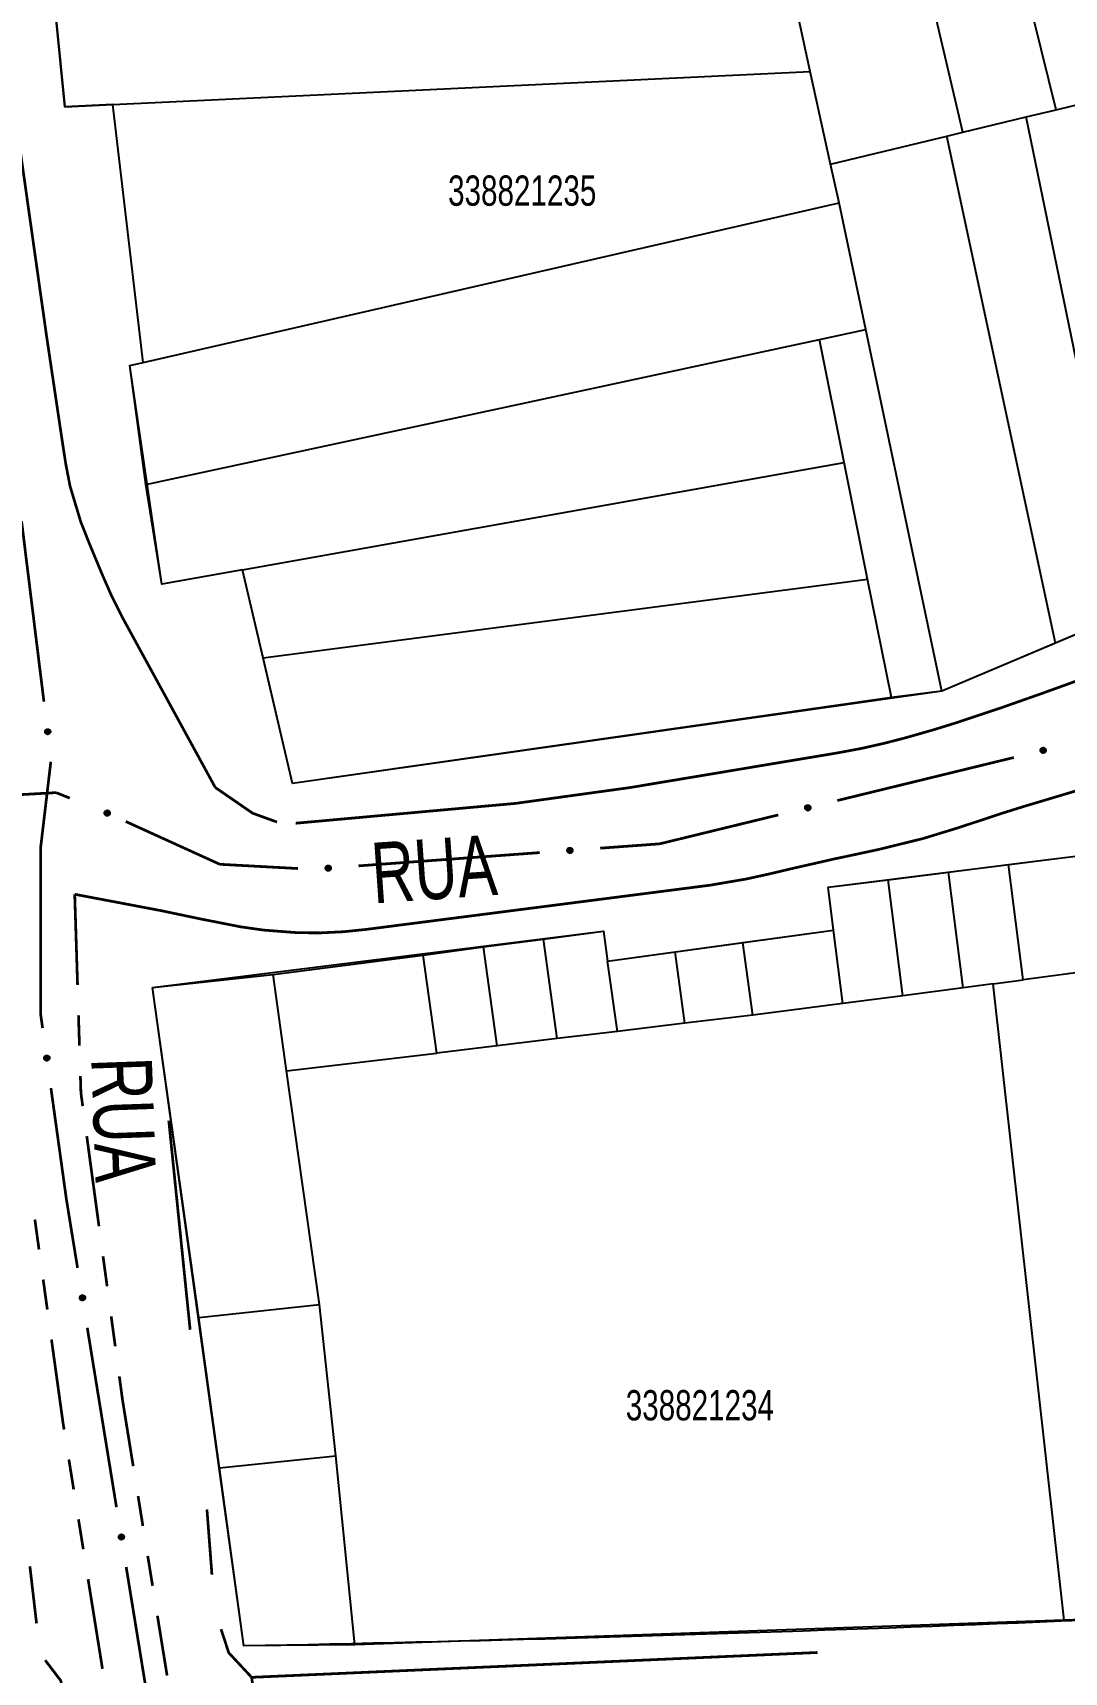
# Model space of a CAD drawing. Extents: x 203614 to 206284, y 4847494 to 4848495.
# Drawn here: x 204187.9 to 204256, y 4847630.7 to 4847738.9 of the extents above; entities that cross this region are included whole.
import ezdxf

# ---------------------------------------------------------------- set-up
doc = ezdxf.new("R2010")
doc.units = 0
doc.header["$LTSCALE"] = 1.5
doc.header["$MEASUREMENT"] = 0
doc.linetypes.add('PHANTOMX2', pattern=[5, 2.5, -0.5, 0.5, -0.5, 0.5, -0.5])
for name, color, linetype in [('CD-MALHA-LOTES', 40, 'CONTINUOUS'), ('CD_TXT_QUADRA', 7, 'CONTINUOUS'), ('HD-VALAS-DRENOS', 170, 'CONTINUOUS'), ('RU-QUADRAS', 210, 'CONTINUOUS'), ('SV-EIXO-RUA-N-PAV', 6, 'CONTINUOUS'), ('SV-EIXO-RUA-PAV', 20, 'CONTINUOUS'), ('SV-RUA-NAO-PAV-S-GUIA-C-GUIA', 7, 'PHANTOMX2'), ('SV-RUA-PAVIM-S-GUIA-C-GUIA', 7, 'CONTINUOUS'), ('SV-TXT-RUA-N-PAV-S-GUIA-C-GUIA', 7, 'CONTINUOUS'), ('SV-TXT-RUA-PAV-S-GUIA-C-GUIA', 7, 'CONTINUOUS')]:
    doc.layers.add(name, color=color, linetype=linetype)
doc.styles.add('ARIAL', font='ARIAL.TTF')

msp = doc.modelspace()

# ---------------------------------------------------------------- linework, layer by layer
at = {"layer": 'CD-MALHA-LOTES', "flags": 128}
for points in [[(204255.48, 4847733.83), (204247.79, 4847765.01)], [(204249.32, 4847732.34), (204242.38, 4847762)], [(204239.25, 4847736.36), (204237.21, 4847745.73)], [(204189.16, 4847742.9), (204190.03, 4847734.03)], [(204193.2, 4847734.18), (204239.25, 4847736.36)], [(204240.59, 4847730.23), (204239.25, 4847736.36)], [(204190.03, 4847734.03), (204193.2, 4847734.18)], [(204195.22, 4847717.14), (204193.2, 4847734.18)], [(204255.48, 4847733.83), (204257.81, 4847734.39)], [(204249.32, 4847732.34), (204253.51, 4847733.35)], [(204253.51, 4847733.35), (204255.48, 4847733.83)], [(204260.25, 4847700.64), (204253.51, 4847733.35)], [(204240.59, 4847730.23), (204248.27, 4847732.09)], [(204248.27, 4847732.09), (204249.32, 4847732.34)], [(204255.45, 4847698.61), (204248.27, 4847732.09)], [(204241.15, 4847727.68), (204240.59, 4847730.23)], [(204195.22, 4847717.14), (204241.15, 4847727.68)], [(204242.91, 4847719.33), (204241.15, 4847727.68)], [(204239.87, 4847718.67), (204242.91, 4847719.33)], [(204247.93, 4847695.44), (204242.91, 4847719.33)], [(204195.39, 4847709.09), (204239.87, 4847718.67)], [(204241.5, 4847710.54), (204239.87, 4847718.67)], [(204194.32, 4847716.94), (204195.22, 4847717.14)], [(204195.39, 4847709.09), (204194.32, 4847716.94)], [(204201.77, 4847703.46), (204241.5, 4847710.54)], [(204243.04, 4847702.85), (204241.5, 4847710.54)], [(204196.45, 4847702.52), (204195.39, 4847709.09)], [(204201.77, 4847703.46), (204196.45, 4847702.52)], [(204203.14, 4847697.65), (204201.77, 4847703.46)], [(204203.14, 4847697.65), (204243.04, 4847702.85)], [(204244.61, 4847695.03), (204243.04, 4847702.85)], [(204260.25, 4847700.64), (204255.45, 4847698.61)], [(204255.45, 4847698.61), (204247.93, 4847695.44)], [(204205.06, 4847689.36), (204203.14, 4847697.65)], [(204244.61, 4847695.03), (204205.06, 4847689.36)], [(204247.93, 4847695.44), (204244.61, 4847695.03)], [(204252.34, 4847684.01), (204258.16, 4847684.74)], [(204244.4, 4847683), (204248.37, 4847683.5)], [(204248.37, 4847683.5), (204252.34, 4847684.01)], [(204249.34, 4847675.87), (204248.37, 4847683.5)], [(204253.3, 4847676.4), (204252.34, 4847684.01)], [(204240.43, 4847682.5), (204244.4, 4847683)], [(204240.79, 4847679.67), (204240.43, 4847682.5)], [(204245.37, 4847675.34), (204244.4, 4847683)], [(204217.67, 4847678.56), (204221.63, 4847679.08)], [(204221.63, 4847679.08), (204225.6, 4847679.61)], [(204222.54, 4847672.51), (204221.63, 4847679.08)], [(204225.6, 4847679.61), (204225.87, 4847677.63)], [(204230.33, 4847678.24), (204234.79, 4847678.85)], [(204234.79, 4847678.85), (204240.79, 4847679.67)], [(204235.45, 4847674.06), (204234.79, 4847678.85)], [(204241.41, 4847674.82), (204240.79, 4847679.67)], [(204203.79, 4847676.75), (204213.7, 4847678.03)], [(204213.7, 4847678.03), (204217.67, 4847678.56)], [(204214.6, 4847671.56), (204213.7, 4847678.03)], [(204218.57, 4847672.04), (204217.67, 4847678.56)], [(204225.87, 4847677.63), (204230.33, 4847678.24)], [(204230.98, 4847673.53), (204230.33, 4847678.24)], [(204195.83, 4847675.88), (204203.79, 4847676.75)], [(204204.68, 4847670.39), (204203.79, 4847676.75)], [(204226.52, 4847672.99), (204225.87, 4847677.63)], [(204259.25, 4847677.18), (204253.3, 4847676.4)], [(204198.88, 4847654.1), (204195.83, 4847675.88)], [(204249.34, 4847675.87), (204245.37, 4847675.34)], [(204251.33, 4847676.13), (204249.34, 4847675.87)], [(204251.33, 4847676.13), (204253.3, 4847676.4)], [(204256.01, 4847634.12), (204251.33, 4847676.13)], [(204241.41, 4847674.82), (204235.45, 4847674.06)], [(204245.37, 4847675.34), (204241.41, 4847674.82)], [(204230.98, 4847673.53), (204226.52, 4847672.99)], [(204235.45, 4847674.06), (204230.98, 4847673.53)], [(204222.54, 4847672.51), (204218.57, 4847672.04)], [(204226.52, 4847672.99), (204222.54, 4847672.51)], [(204204.68, 4847670.39), (204214.6, 4847671.56)], [(204218.57, 4847672.04), (204214.6, 4847671.56)], [(204206.84, 4847654.95), (204204.68, 4847670.39)], [(204198.88, 4847654.1), (204206.84, 4847654.95)], [(204200.24, 4847644.19), (204198.88, 4847654.1)], [(204207.92, 4847644.98), (204206.84, 4847654.95)], [(204200.24, 4847644.19), (204207.92, 4847644.98)], [(204201.85, 4847632.42), (204200.24, 4847644.19)], [(204209.19, 4847632.5), (204207.92, 4847644.98)], [(204265.98, 4847634.49), (204256.01, 4847634.12)], [(204256.01, 4847634.12), (204209.19, 4847632.5)], [(204209.19, 4847632.5), (204201.85, 4847632.42)]]:
    msp.add_lwpolyline(points, dxfattribs=at)
at = {"layer": 'HD-VALAS-DRENOS', "const_width": 0.18, "flags": 128}
for points in [[(204198.31, 4847653.29), (204196.9, 4847667.1)], [(204199.75, 4847637.13), (204199.42, 4847641.43)], [(204188.17, 4847633.91), (204187.73, 4847637.68)], [(204202.37, 4847630.35), (204200.86, 4847631.97), (204200.35, 4847633.53)], [(204190.43, 4847626.95), (204189.77, 4847630.13), (204188.74, 4847631.48)], [(204239.73, 4847631.99), (204202.37, 4847630.35), (204203.09, 4847625.17)]]:
    msp.add_lwpolyline(points, dxfattribs=at)
at = {"layer": 'RU-QUADRAS', "color": 6, "linetype": 'Continuous'}
msp.add_lwpolyline([(204189.16, 4847742.9), (204195.81, 4847743.28), (204195.11, 4847749.08), (204242.38, 4847762), (204242.09, 4847763.34), (204268.04, 4847770.96), (204275.25, 4847747.7), (204283.22, 4847710.37), (204247.93, 4847695.44), (204205.06, 4847689.36), (204201.77, 4847703.46), (204196.45, 4847702.52), (204194.32, 4847716.94), (204195.22, 4847717.14), (204193.2, 4847734.18), (204190.03, 4847734.03)], close=True, dxfattribs=at)
msp.add_lwpolyline([(204195.83, 4847675.88), (204225.6, 4847679.61), (204225.87, 4847677.63), (204240.79, 4847679.67), (204240.43, 4847682.5), (204258.16, 4847684.74), (204257.92, 4847686.44), (204285.87, 4847690.13, -0.0306176929), (204292.73, 4847635.86, -0.0094519131), (204201.85, 4847632.42)], format="xyb", close=True, dxfattribs=at)
at = {"layer": 'SV-EIXO-RUA-N-PAV', "const_width": 0.18, "flags": 128}
for points in [[(204188.45, 4847685.2), (204188.45, 4847674.2)], [(204188.45, 4847674.2), (204188.45, 4847674.06)], [(204188.45, 4847674.06), (204188.568481, 4847673.208201)], [(204189.119554, 4847669.246343), (204190.083932, 4847662.313091)], [(204190.083932, 4847662.313091), (204190.14, 4847661.91)], [(204190.14, 4847661.91), (204190.877376, 4847657.376548)], [(204191.519546, 4847653.428433), (204193.446057, 4847641.584086)], [(204194.088227, 4847637.63597), (204195.854195, 4847626.778652)]]:
    msp.add_lwpolyline(points, dxfattribs=at)
at = {"layer": 'SV-EIXO-RUA-N-PAV', "flags": 128}
for points in [[(204188.933254, 4847671.384748), (204188.972686, 4847671.355814), (204189.000659, 4847671.322884), (204189.016085, 4847671.288703), (204189.021841, 4847671.254944), (204189.02384, 4847671.219744), (204189.018025, 4847671.18381), (204189.002737, 4847671.145357), (204188.97399, 4847671.105598), (204188.938373, 4847671.079159), (204188.905672, 4847671.062242), (204188.870815, 4847671.054214), (204188.836587, 4847671.052845), (204188.799461, 4847671.06012), (204188.760644, 4847671.075993), (204188.721364, 4847671.105867), (204188.694161, 4847671.138339), (204188.680108, 4847671.171792), (204188.672259, 4847671.206885), (204188.670649, 4847671.242846), (204188.67656, 4847671.278086), (204188.692613, 4847671.31714), (204188.722612, 4847671.355519), (204188.754689, 4847671.383021), (204188.787936, 4847671.397539), (204188.822659, 4847671.404489), (204188.85794, 4847671.406923), (204188.894305, 4847671.402582), (204188.933254, 4847671.384748)], [(204191.284047, 4847655.56198), (204191.324135, 4847655.533962), (204191.35286, 4847655.501685), (204191.369069, 4847655.467869), (204191.375601, 4847655.434251), (204191.378409, 4847655.399107), (204191.373424, 4847655.363048), (204191.359025, 4847655.324254), (204191.331202, 4847655.283843), (204191.296203, 4847655.25659), (204191.2639, 4847655.238925), (204191.229238, 4847655.230096), (204191.195051, 4847655.227939), (204191.157767, 4847655.234357), (204191.118594, 4847655.249332), (204191.078637, 4847655.278293), (204191.050693, 4847655.31013), (204191.035874, 4847655.34325), (204191.027218, 4847655.378154), (204191.02478, 4847655.414068), (204191.029879, 4847655.449435), (204191.045028, 4847655.488849), (204191.074134, 4847655.527908), (204191.10557, 4847655.556141), (204191.138473, 4847655.571422), (204191.173028, 4847655.57917), (204191.208243, 4847655.582415), (204191.244698, 4847655.578913), (204191.284047, 4847655.56198)], [(204193.852728, 4847639.769517), (204193.892816, 4847639.7415), (204193.92154, 4847639.709223), (204193.937749, 4847639.675406), (204193.944281, 4847639.641789), (204193.94709, 4847639.606644), (204193.942104, 4847639.570586), (204193.927706, 4847639.531791), (204193.899882, 4847639.49138), (204193.864884, 4847639.464128), (204193.832581, 4847639.446462), (204193.797918, 4847639.437633), (204193.763731, 4847639.435477), (204193.726447, 4847639.441894), (204193.687275, 4847639.45687), (204193.647317, 4847639.48583), (204193.619374, 4847639.517667), (204193.604554, 4847639.550788), (204193.595898, 4847639.585691), (204193.593461, 4847639.621605), (204193.598559, 4847639.656973), (204193.613708, 4847639.696386), (204193.642815, 4847639.735445), (204193.67425, 4847639.763678), (204193.707154, 4847639.778959), (204193.741708, 4847639.786707), (204193.776924, 4847639.789953), (204193.813379, 4847639.78645), (204193.852728, 4847639.769517)]]:
    msp.add_lwpolyline(points, close=True, dxfattribs=at)
for points in [[(204188.670649, 4847671.242846), (204188.694161, 4847671.138339)], [(204188.674832, 4847671.256255), (204188.706394, 4847671.12839)], [(204188.67656, 4847671.278086), (204188.721364, 4847671.105867)], [(204188.687702, 4847671.292487), (204188.739476, 4847671.09855)], [(204188.692613, 4847671.31714), (204188.760644, 4847671.075993)], [(204188.709657, 4847671.332737), (204188.779127, 4847671.071001)], [(204188.722612, 4847671.355519), (204188.799461, 4847671.06012)], [(204188.737957, 4847671.366982), (204188.816334, 4847671.061022)], [(204188.754689, 4847671.383021), (204188.836587, 4847671.052845)], [(204188.771029, 4847671.386737), (204188.852789, 4847671.05645)], [(204188.787936, 4847671.397539), (204188.870815, 4847671.054214)], [(204188.805228, 4847671.398382), (204188.885413, 4847671.05961)], [(204188.822659, 4847671.404489), (204188.905672, 4847671.062242)], [(204188.841907, 4847671.402106), (204188.923103, 4847671.075874)], [(204188.85794, 4847671.406923), (204188.938373, 4847671.079159)], [(204188.876634, 4847671.400048), (204188.955986, 4847671.096979)], [(204188.894305, 4847671.402582), (204188.97399, 4847671.105598)], [(204188.912114, 4847671.392584), (204188.986014, 4847671.128709)], [(204188.933254, 4847671.384748), (204189.002737, 4847671.145357)], [(204188.954092, 4847671.368115), (204189.008945, 4847671.171851)], [(204188.972686, 4847671.355814), (204189.018025, 4847671.18381)], [(204188.988713, 4847671.337111), (204189.018735, 4847671.210409)], [(204189.000659, 4847671.322884), (204189.02384, 4847671.219744)], [(204191.02478, 4847655.414068), (204191.050693, 4847655.31013)], [(204191.028654, 4847655.42757), (204191.063152, 4847655.300466)], [(204191.029879, 4847655.449435), (204191.078637, 4847655.278293)], [(204191.040686, 4847655.464089), (204191.096912, 4847655.271395)], [(204191.045028, 4847655.488849), (204191.118594, 4847655.249332)], [(204191.061707, 4847655.504834), (204191.137187, 4847655.244767)], [(204191.074134, 4847655.527908), (204191.157767, 4847655.234357)], [(204191.089212, 4847655.539722), (204191.174614, 4847655.235648)], [(204191.10557, 4847655.556141), (204191.195051, 4847655.227939)], [(204191.121819, 4847655.560232), (204191.211165, 4847655.231916)], [(204191.138473, 4847655.571422), (204191.229238, 4847655.230096)], [(204191.155742, 4847655.572662), (204191.243708, 4847655.235827)], [(204191.173028, 4847655.57917), (204191.2639, 4847655.238925)], [(204191.192325, 4847655.57723), (204191.281013, 4847655.252954)], [(204191.208243, 4847655.582415), (204191.296203, 4847655.25659)], [(204191.227091, 4847655.575973), (204191.313402, 4847655.274812)], [(204191.244698, 4847655.578913), (204191.331202, 4847655.283843)], [(204191.262733, 4847655.569328), (204191.342691, 4847655.307225)], [(204191.284047, 4847655.56198), (204191.359025, 4847655.324254)], [(204191.305263, 4847655.545831), (204191.364621, 4847655.350883)], [(204191.324135, 4847655.533962), (204191.373424, 4847655.363048)], [(204191.340589, 4847655.515633), (204191.373522, 4847655.389657)], [(204191.35286, 4847655.501685), (204191.378409, 4847655.399107)], [(204193.593461, 4847639.621605), (204193.619374, 4847639.517667)], [(204193.597334, 4847639.635107), (204193.631832, 4847639.508003)], [(204193.598559, 4847639.656973), (204193.647317, 4847639.48583)], [(204193.609366, 4847639.671626), (204193.665592, 4847639.478933)], [(204193.613708, 4847639.696386), (204193.687275, 4847639.45687)], [(204193.630388, 4847639.712371), (204193.705867, 4847639.452305)], [(204193.642815, 4847639.735445), (204193.726447, 4847639.441894)], [(204193.657892, 4847639.747259), (204193.743294, 4847639.443185)], [(204193.67425, 4847639.763678), (204193.763731, 4847639.435477)], [(204193.6905, 4847639.76777), (204193.779845, 4847639.439453)], [(204193.707154, 4847639.778959), (204193.797918, 4847639.437633)], [(204193.724422, 4847639.780199), (204193.812388, 4847639.443364)], [(204193.741708, 4847639.786707), (204193.832581, 4847639.446462)], [(204193.761005, 4847639.784767), (204193.849693, 4847639.460491)], [(204193.776924, 4847639.789953), (204193.864884, 4847639.464128)], [(204193.795771, 4847639.78351), (204193.882082, 4847639.482349)], [(204193.813379, 4847639.78645), (204193.899882, 4847639.49138)], [(204193.831413, 4847639.776865), (204193.911371, 4847639.514762)], [(204193.852728, 4847639.769517), (204193.927706, 4847639.531791)], [(204193.873944, 4847639.753369), (204193.933302, 4847639.55842)], [(204193.892816, 4847639.7415), (204193.942104, 4847639.570586)], [(204193.90927, 4847639.723171), (204193.942202, 4847639.597194)], [(204193.92154, 4847639.709223), (204193.94709, 4847639.606644)]]:
    msp.add_lwpolyline(points, dxfattribs=at)
at = {"layer": 'SV-EIXO-RUA-PAV', "const_width": 0.18, "flags": 128}
for points in [[(204187.182249, 4847706.664864), (204188.657349, 4847694.755873)], [(204189.111769, 4847690.78611), (204188.523548, 4847685.820831)], [(204241.030034, 4847688.226592), (204252.688725, 4847691.068232)], [(204178.453567, 4847688.12392), (204189.435814, 4847688.748626)], [(204189.435814, 4847688.748626), (204189.46, 4847688.75)], [(204189.46, 4847688.75), (204190.366169, 4847688.388068)], [(204194.056214, 4847686.846729), (204199.517658, 4847684.36225)], [(204229.31, 4847685.37), (204237.143803, 4847687.279378)], [(204188.523548, 4847685.820831), (204188.45, 4847685.2)], [(204225.383635, 4847685.082706), (204228.375636, 4847685.301633)], [(204228.375636, 4847685.301633), (204229.31, 4847685.37)], [(204199.517658, 4847684.36225), (204200.27, 4847684.02)], [(204209.426295, 4847683.915095), (204221.3943, 4847684.790803)], [(204200.27, 4847684.02), (204205.435865, 4847683.739614)]]:
    msp.add_lwpolyline(points, dxfattribs=at)
at = {"layer": 'SV-EIXO-RUA-PAV', "flags": 128}
for points in [[(204188.994783, 4847692.927163), (204189.033777, 4847692.897643), (204189.061255, 4847692.864297), (204189.076167, 4847692.82989), (204189.081417, 4847692.796048), (204189.082889, 4847692.760822), (204189.076536, 4847692.724979), (204189.060674, 4847692.68676), (204189.031336, 4847692.647435), (204188.995327, 4847692.621532), (204188.962376, 4847692.605107), (204188.927403, 4847692.597601), (204188.893159, 4847692.596745), (204188.856146, 4847692.604575), (204188.817571, 4847692.621028), (204188.778742, 4847692.651486), (204188.752028, 4847692.684361), (204188.738478, 4847692.718021), (204188.731155, 4847692.753228), (204188.730083, 4847692.789209), (204188.736522, 4847692.824357), (204188.753157, 4847692.863166), (204188.783727, 4847692.901091), (204188.816212, 4847692.92811), (204188.849673, 4847692.942129), (204188.884496, 4847692.948558), (204188.91981, 4847692.950464), (204188.956106, 4847692.945578), (204188.994783, 4847692.927163)], [(204254.466179, 4847691.614764), (204254.490994, 4847691.656909), (204254.52094, 4847691.688056), (204254.553394, 4847691.706846), (204254.586402, 4847691.715972), (204254.621222, 4847691.721505), (204254.657559, 4847691.719338), (204254.697356, 4847691.707999), (204254.739808, 4847691.683402), (204254.769699, 4847691.650629), (204254.789822, 4847691.619797), (204254.80132, 4847691.585926), (204254.806128, 4847691.55201), (204254.802629, 4847691.51434), (204254.790745, 4847691.474122), (204254.764979, 4847691.432033), (204254.735411, 4847691.401699), (204254.703543, 4847691.384349), (204254.669419, 4847691.373006), (204254.633802, 4847691.367783), (204254.598146, 4847691.370116), (204254.557674, 4847691.382154), (204254.516469, 4847691.408136), (204254.485878, 4847691.437281), (204254.468085, 4847691.468897), (204254.457674, 4847691.502744), (204254.451699, 4847691.537601), (204254.452357, 4847691.574218), (204254.466179, 4847691.614764)], [(204192.754798, 4847687.559695), (204192.80035, 4847687.577501), (204192.843141, 4847687.58349), (204192.880268, 4847687.578213), (204192.91186, 4847687.564994), (204192.942658, 4847687.547831), (204192.96989, 4847687.523677), (204192.994177, 4847687.490173), (204193.01236, 4847687.444603), (204193.015614, 4847687.400365), (204193.012387, 4847687.363689), (204193.000501, 4847687.329953), (204192.983326, 4847687.300314), (204192.957301, 4847687.272856), (204192.923107, 4847687.248576), (204192.876843, 4847687.231401), (204192.834852, 4847687.225818), (204192.799075, 4847687.231865), (204192.765234, 4847687.24403), (204192.734003, 4847687.261929), (204192.707407, 4847687.285793), (204192.683023, 4847687.320265), (204192.666676, 4847687.366152), (204192.660629, 4847687.40797), (204192.666173, 4847687.443822), (204192.678899, 4847687.476869), (204192.695738, 4847687.507968), (204192.718879, 4847687.536353), (204192.754798, 4847687.559695)], [(204238.921257, 4847687.82591), (204238.946073, 4847687.868056), (204238.976019, 4847687.899203), (204239.008472, 4847687.917992), (204239.04148, 4847687.927118), (204239.0763, 4847687.932651), (204239.112637, 4847687.930484), (204239.152434, 4847687.919146), (204239.194886, 4847687.894549), (204239.224777, 4847687.861775), (204239.2449, 4847687.830943), (204239.256398, 4847687.797073), (204239.261206, 4847687.763157), (204239.257707, 4847687.725487), (204239.245823, 4847687.685268), (204239.220057, 4847687.64318), (204239.190489, 4847687.612845), (204239.158621, 4847687.595495), (204239.124497, 4847687.584152), (204239.088881, 4847687.578929), (204239.053224, 4847687.581262), (204239.012752, 4847687.593301), (204238.971548, 4847687.619282), (204238.940956, 4847687.648427), (204238.923163, 4847687.680043), (204238.912752, 4847687.71389), (204238.906778, 4847687.748747), (204238.907435, 4847687.785364), (204238.921257, 4847687.82591)], [(204223.237637, 4847685.036057), (204223.269077, 4847685.073521), (204223.303759, 4847685.09929), (204223.338871, 4847685.112458), (204223.372933, 4847685.116003), (204223.408189, 4847685.115705), (204223.443668, 4847685.107562), (204223.481044, 4847685.089803), (204223.518847, 4847685.058528), (204223.54291, 4847685.021265), (204223.557661, 4847684.987531), (204223.563403, 4847684.952226), (204223.56254, 4847684.917982), (204223.552863, 4847684.881408), (204223.534495, 4847684.843707), (204223.502127, 4847684.806456), (204223.467953, 4847684.781425), (204223.433656, 4847684.769581), (204223.398126, 4847684.764033), (204223.362136, 4847684.764769), (204223.327356, 4847684.772962), (204223.28943, 4847684.791524), (204223.253086, 4847684.823958), (204223.227732, 4847684.857758), (204223.215409, 4847684.89188), (204223.210735, 4847684.926983), (204223.210604, 4847684.962347), (204223.217304, 4847684.998352), (204223.237637, 4847685.036057)], [(204207.280297, 4847683.868445), (204207.311737, 4847683.90591), (204207.346419, 4847683.931679), (204207.381532, 4847683.944847), (204207.415594, 4847683.948392), (204207.45085, 4847683.948094), (204207.486328, 4847683.939951), (204207.523704, 4847683.922191), (204207.561507, 4847683.890917), (204207.585571, 4847683.853654), (204207.600322, 4847683.81992), (204207.606064, 4847683.784615), (204207.6052, 4847683.750371), (204207.595523, 4847683.713797), (204207.577156, 4847683.676096), (204207.544788, 4847683.638845), (204207.510613, 4847683.613814), (204207.476316, 4847683.60197), (204207.440786, 4847683.596422), (204207.404797, 4847683.597158), (204207.370016, 4847683.605351), (204207.33209, 4847683.623913), (204207.295747, 4847683.656347), (204207.270392, 4847683.690147), (204207.258069, 4847683.724269), (204207.253395, 4847683.759371), (204207.253264, 4847683.794736), (204207.259965, 4847683.830741), (204207.280297, 4847683.868445)]]:
    msp.add_lwpolyline(points, close=True, dxfattribs=at)
for points in [[(204188.753157, 4847692.863166), (204188.817571, 4847692.621028)], [(204188.770432, 4847692.878506), (204188.835976, 4847692.615759)], [(204188.783727, 4847692.901091), (204188.856146, 4847692.604575)], [(204188.799242, 4847692.912324), (204188.87303, 4847692.605225)], [(204188.816212, 4847692.92811), (204188.893159, 4847692.596745)], [(204188.832606, 4847692.931581), (204188.909412, 4847692.600106)], [(204188.849673, 4847692.942129), (204188.927403, 4847692.597601)], [(204188.866976, 4847692.942712), (204188.94208, 4847692.602778)], [(204188.884496, 4847692.948558), (204188.962376, 4847692.605107)], [(204188.903706, 4847692.945887), (204188.980009, 4847692.618476)], [(204188.91981, 4847692.950464), (204188.995327, 4847692.621532)], [(204188.938399, 4847692.94331), (204189.013205, 4847692.639087)], [(204188.956106, 4847692.945578), (204189.031336, 4847692.647435)], [(204188.973763, 4847692.935315), (204189.043705, 4847692.670364)], [(204188.994783, 4847692.927163), (204189.060674, 4847692.68676)], [(204189.01537, 4847692.91022), (204189.067278, 4847692.713157)], [(204189.033777, 4847692.897643), (204189.076536, 4847692.724979)], [(204189.049523, 4847692.878702), (204189.077645, 4847692.751565)], [(204189.061255, 4847692.864297), (204189.082889, 4847692.760822)], [(204188.730083, 4847692.789209), (204188.752028, 4847692.684361)], [(204188.734467, 4847692.802554), (204188.764111, 4847692.67423)], [(204188.736522, 4847692.824357), (204188.778742, 4847692.651486)], [(204188.747878, 4847692.838589), (204188.796742, 4847692.643899)], [(204254.451699, 4847691.537601), (204254.769699, 4847691.650629)], [(204254.452357, 4847691.574218), (204254.739808, 4847691.683402)], [(204254.456657, 4847691.556892), (204254.750195, 4847691.666358)], [(204254.457674, 4847691.502744), (204254.789822, 4847691.619797)], [(204254.458107, 4847691.522133), (204254.774505, 4847691.635767)], [(204254.460511, 4847691.592943), (204254.715603, 4847691.693039)], [(204254.465505, 4847691.486016), (204254.794481, 4847691.599907)], [(204254.466179, 4847691.614764), (204254.697356, 4847691.707999)], [(204254.468085, 4847691.468897), (204254.80132, 4847691.585926)], [(204254.480535, 4847691.453163), (204254.800911, 4847691.567766)], [(204254.480629, 4847691.637171), (204254.670372, 4847691.711508)], [(204254.485878, 4847691.437281), (204254.806128, 4847691.55201)], [(204254.490994, 4847691.656909), (204254.657559, 4847691.719338)], [(204254.503519, 4847691.422249), (204254.800032, 4847691.531036)], [(204254.507989, 4847691.674738), (204254.631023, 4847691.717366)], [(204254.516469, 4847691.408136), (204254.802629, 4847691.51434)], [(204254.52094, 4847691.688056), (204254.621222, 4847691.721505)], [(204254.54044, 4847691.397541), (204254.79385, 4847691.493013)], [(204254.557674, 4847691.382154), (204254.790745, 4847691.474122)], [(204254.582697, 4847691.379751), (204254.770434, 4847691.45079)], [(204254.598146, 4847691.370116), (204254.764979, 4847691.432033)], [(204254.62004, 4847691.370595), (204254.744077, 4847691.414872)], [(204254.633802, 4847691.367783), (204254.735411, 4847691.401699)], [(204192.674722, 4847687.458877), (204193.003762, 4847687.345171)], [(204192.678899, 4847687.476869), (204193.012387, 4847687.363689)], [(204192.69122, 4847687.491847), (204193.010211, 4847687.38571)], [(204192.695738, 4847687.507968), (204193.015614, 4847687.400365)], [(204192.711555, 4847687.520073), (204193.009997, 4847687.424784)], [(204192.718879, 4847687.536353), (204193.01236, 4847687.444603)], [(204192.736859, 4847687.546039), (204192.999281, 4847687.467135)], [(204192.754798, 4847687.559695), (204192.994177, 4847687.490173)], [(204192.780005, 4847687.568386), (204192.975128, 4847687.509604)], [(204192.80035, 4847687.577501), (204192.96989, 4847687.523677)], [(204192.824728, 4847687.58102), (204192.947808, 4847687.538522)], [(204192.843141, 4847687.58349), (204192.942658, 4847687.547831)], [(204238.906778, 4847687.748747), (204239.224777, 4847687.861775)], [(204238.907435, 4847687.785364), (204239.194886, 4847687.894549)], [(204238.911736, 4847687.768038), (204239.205274, 4847687.877505)], [(204238.912752, 4847687.71389), (204239.2449, 4847687.830943)], [(204238.913185, 4847687.73328), (204239.229583, 4847687.846914)], [(204238.915589, 4847687.804089), (204239.170681, 4847687.904185)], [(204238.920584, 4847687.697163), (204239.24956, 4847687.811053)], [(204238.921257, 4847687.82591), (204239.152434, 4847687.919146)], [(204238.923163, 4847687.680043), (204239.256398, 4847687.797073)], [(204238.935614, 4847687.66431), (204239.255989, 4847687.778913)], [(204238.935707, 4847687.848318), (204239.12545, 4847687.922654)], [(204238.940956, 4847687.648427), (204239.261206, 4847687.763157)], [(204238.946073, 4847687.868056), (204239.112637, 4847687.930484)], [(204238.958598, 4847687.633395), (204239.25511, 4847687.742182)], [(204238.963067, 4847687.885885), (204239.086102, 4847687.928513)], [(204238.971548, 4847687.619282), (204239.257707, 4847687.725487)], [(204238.976019, 4847687.899203), (204239.0763, 4847687.932651)], [(204238.995518, 4847687.608687), (204239.248929, 4847687.704159)], [(204239.012752, 4847687.593301), (204239.245823, 4847687.685268)], [(204239.037775, 4847687.590897), (204239.225513, 4847687.661936)], [(204239.053224, 4847687.581262), (204239.220057, 4847687.64318)], [(204239.075118, 4847687.581741), (204239.199155, 4847687.626018)], [(204239.088881, 4847687.578929), (204239.190489, 4847687.612845)], [(204192.660629, 4847687.40797), (204192.983326, 4847687.300314)], [(204192.665214, 4847687.38525), (204192.965574, 4847687.287589)], [(204192.666173, 4847687.443822), (204193.000501, 4847687.329953)], [(204192.666242, 4847687.423759), (204192.988959, 4847687.315927)], [(204192.666676, 4847687.366152), (204192.957301, 4847687.272856)], [(204192.678978, 4847687.343011), (204192.937221, 4847687.261511)], [(204192.683023, 4847687.320265), (204192.923107, 4847687.248576)], [(204192.701213, 4847687.302915), (204192.892721, 4847687.242778)], [(204192.707407, 4847687.285793), (204192.876843, 4847687.231401)], [(204192.724919, 4847687.272642), (204192.849805, 4847687.230821)], [(204192.734003, 4847687.261929), (204192.834852, 4847687.225818)], [(204223.210604, 4847684.962347), (204223.54291, 4847685.021265)], [(204223.210735, 4847684.926983), (204223.557661, 4847684.987531)], [(204223.214367, 4847684.946034), (204223.545194, 4847685.005813)], [(204223.215409, 4847684.89188), (204223.563403, 4847684.952226)], [(204223.215694, 4847684.909191), (204223.558969, 4847684.967144)], [(204223.217304, 4847684.998352), (204223.518847, 4847685.058528)], [(204223.218682, 4847684.980554), (204223.526275, 4847685.040001)], [(204223.225088, 4847684.874305), (204223.559998, 4847684.934383)], [(204223.227732, 4847684.857758), (204223.56254, 4847684.917982)], [(204223.22844, 4847685.015472), (204223.496568, 4847685.072032)], [(204223.237637, 4847685.036057), (204223.481044, 4847685.089803)], [(204223.242647, 4847684.840018), (204223.553061, 4847684.898303)], [(204223.253086, 4847684.823958), (204223.552863, 4847684.881408)], [(204223.255592, 4847685.055768), (204223.455011, 4847685.097723)], [(204223.269077, 4847685.073521), (204223.443668, 4847685.107562)], [(204223.274976, 4847684.809547), (204223.54068, 4847684.861825)], [(204223.288784, 4847685.088296), (204223.417172, 4847685.110004)], [(204223.28943, 4847684.791524), (204223.534495, 4847684.843707)], [(204223.303759, 4847685.09929), (204223.408189, 4847685.115705)], [(204223.313711, 4847684.785018), (204223.510608, 4847684.824052)], [(204223.327356, 4847684.772962), (204223.502127, 4847684.806456)], [(204223.349028, 4847684.769816), (204223.478677, 4847684.792984)], [(204223.362136, 4847684.764769), (204223.467953, 4847684.781425)], [(204207.253264, 4847683.794736), (204207.585571, 4847683.853654)], [(204207.253395, 4847683.759371), (204207.600322, 4847683.81992)], [(204207.257027, 4847683.778423), (204207.587855, 4847683.838202)], [(204207.258069, 4847683.724269), (204207.606064, 4847683.784615)], [(204207.258355, 4847683.741579), (204207.60163, 4847683.799533)], [(204207.259965, 4847683.830741), (204207.561507, 4847683.890917)], [(204207.261342, 4847683.812943), (204207.568935, 4847683.87239)], [(204207.267748, 4847683.706694), (204207.602659, 4847683.766772)], [(204207.270392, 4847683.690147), (204207.6052, 4847683.750371)], [(204207.271101, 4847683.847861), (204207.539228, 4847683.904421)], [(204207.280297, 4847683.868445), (204207.523704, 4847683.922191)], [(204207.285307, 4847683.672407), (204207.595721, 4847683.730692)], [(204207.295747, 4847683.656347), (204207.595523, 4847683.713797)], [(204207.298252, 4847683.888157), (204207.497671, 4847683.930112)], [(204207.311737, 4847683.90591), (204207.486328, 4847683.939951)], [(204207.317636, 4847683.641936), (204207.583341, 4847683.694214)], [(204207.331444, 4847683.920685), (204207.459832, 4847683.942393)], [(204207.33209, 4847683.623913), (204207.577156, 4847683.676096)], [(204207.346419, 4847683.931679), (204207.45085, 4847683.948094)], [(204207.356372, 4847683.617407), (204207.553268, 4847683.656441)], [(204207.370016, 4847683.605351), (204207.544788, 4847683.638845)], [(204207.391688, 4847683.602205), (204207.521337, 4847683.625373)], [(204207.404797, 4847683.597158), (204207.510613, 4847683.613814)]]:
    msp.add_lwpolyline(points, dxfattribs=at)
at = {"layer": 'SV-RUA-NAO-PAV-S-GUIA-C-GUIA', "const_width": 0.18, "flags": 128}
for points in [[(204190.69, 4847682.04), (204190.877409, 4847676.042928)], [(204190.939878, 4847674.043903), (204191.002348, 4847672.044879)], [(204191.064817, 4847670.045855), (204191.096052, 4847669.046343)], [(204191.096052, 4847669.046343), (204191.1, 4847668.92)], [(204191.1, 4847668.92), (204191.21733, 4847668.05432)], [(204191.485943, 4847666.07244), (204192.291784, 4847660.126801)], [(204188.058726, 4847660.571756), (204188.333048, 4847658.590658)], [(204192.560398, 4847658.144922), (204192.829011, 4847656.163042)], [(204188.60737, 4847656.609561), (204188.881691, 4847654.628463)], [(204193.097625, 4847654.181162), (204193.366238, 4847652.199283)], [(204189.156013, 4847652.647366), (204189.841817, 4847647.694622)], [(204193.634852, 4847650.217403), (204193.769158, 4847649.226463)], [(204193.769158, 4847649.226463), (204193.85, 4847648.63)], [(204193.85, 4847648.63), (204194.552496, 4847644.288383)], [(204189.841817, 4847647.694622), (204189.92, 4847647.13)], [(204189.92, 4847647.13), (204189.988108, 4847646.705437)], [(204190.304896, 4847644.730685), (204190.621684, 4847642.755933)], [(204194.871952, 4847642.314061), (204195.191407, 4847640.339739)], [(204190.938472, 4847640.781181), (204191.25526, 4847638.806429)], [(204195.510863, 4847638.365417), (204195.830318, 4847636.391095)], [(204191.572049, 4847636.831677), (204192.522413, 4847630.907421)], [(204196.149774, 4847634.416772), (204196.788685, 4847630.468128)]]:
    msp.add_lwpolyline(points, dxfattribs=at)
at = {"layer": 'SV-RUA-PAVIM-S-GUIA-C-GUIA', "const_width": 0.18, "flags": 128}
for points in [[(204185.64, 4847741.4), (204188.84, 4847718.83)], [(204188.84, 4847718.83), (204189.87, 4847711.93)], [(204189.87, 4847711.93), (204190.100199, 4847710.445124), (204190.384268, 4847708.970686), (204191.091408, 4847706.618874), (204191.644697, 4847705.222194), (204192.516737, 4847703.121766), (204193.120178, 4847701.748158), (204193.83, 4847700.33)], [(204193.83, 4847700.33), (204199.97, 4847689.09)], [(204241.15, 4847691.39), (204242.624315, 4847691.66658), (204244.088406, 4847691.995879), (204245.542412, 4847692.369121), (204247.530564, 4847692.939946), (204248.962745, 4847693.386063), (204251.650472, 4847694.280447), (204254.481138, 4847695.274272), (204256.55177, 4847696.021754), (204257.954523, 4847696.556261), (204260.25, 4847697.55)], [(204266.74, 4847691.84), (204253.33, 4847687.83)], [(204227.39, 4847689.09), (204241.15, 4847691.39)], [(204199.97, 4847689.09), (204202.436377, 4847687.390651), (204204.046225, 4847686.807868)], [(204219.8, 4847688.04), (204227.39, 4847689.09)], [(204205.28, 4847686.73), (204219.8, 4847688.04)], [(204253.33, 4847687.83), (204251.898131, 4847687.381725), (204250.472832, 4847686.910799), (204249.048201, 4847686.43884), (204246.7, 4847685.72), (204243.790259, 4847685.004299), (204242.323533, 4847684.687977), (204240.854505, 4847684.376686), (204237.997098, 4847683.726677), (204236.535449, 4847683.380531), (204235.070414, 4847683.056849), (204232.64, 4847682.64)], [(204196.44, 4847680.95), (204190.69, 4847682.04)], [(204232.64, 4847682.64), (204209.92, 4847679.72)], [(204209.92, 4847679.72), (204208.426547, 4847679.567011), (204206.925619, 4847679.492851), (204205.42307, 4847679.501107), (204203.13553, 4847679.678273), (204201.64968, 4847679.890605), (204198.971525, 4847680.417438), (204196.44, 4847680.95)]]:
    msp.add_lwpolyline(points, dxfattribs=at)

# ---------------------------------------------------------------- texts
at = {"layer": 'CD_TXT_QUADRA', "style": 'ARIAL', "width": 0.7}
for s, p in [('338821235', (204215.34, 4847727.49)), ('338821234', (204227.07, 4847647.31))]:
    msp.add_text(s, height=2, dxfattribs=at).set_placement(p)
at = {"layer": 'SV-TXT-RUA-N-PAV-S-GUIA-C-GUIA', "style": 'ARIAL', "width": 0.7}
msp.add_text('RUA', height=4, rotation=272, dxfattribs=at).set_placement((204191.78, 4847671.22))
at = {"layer": 'SV-TXT-RUA-PAV-S-GUIA-C-GUIA', "style": 'ARIAL', "width": 0.7}
msp.add_text('RUA', height=4, rotation=4, dxfattribs=at).set_placement((204210.43, 4847681.43))

doc.saveas('drawing.dxf')
